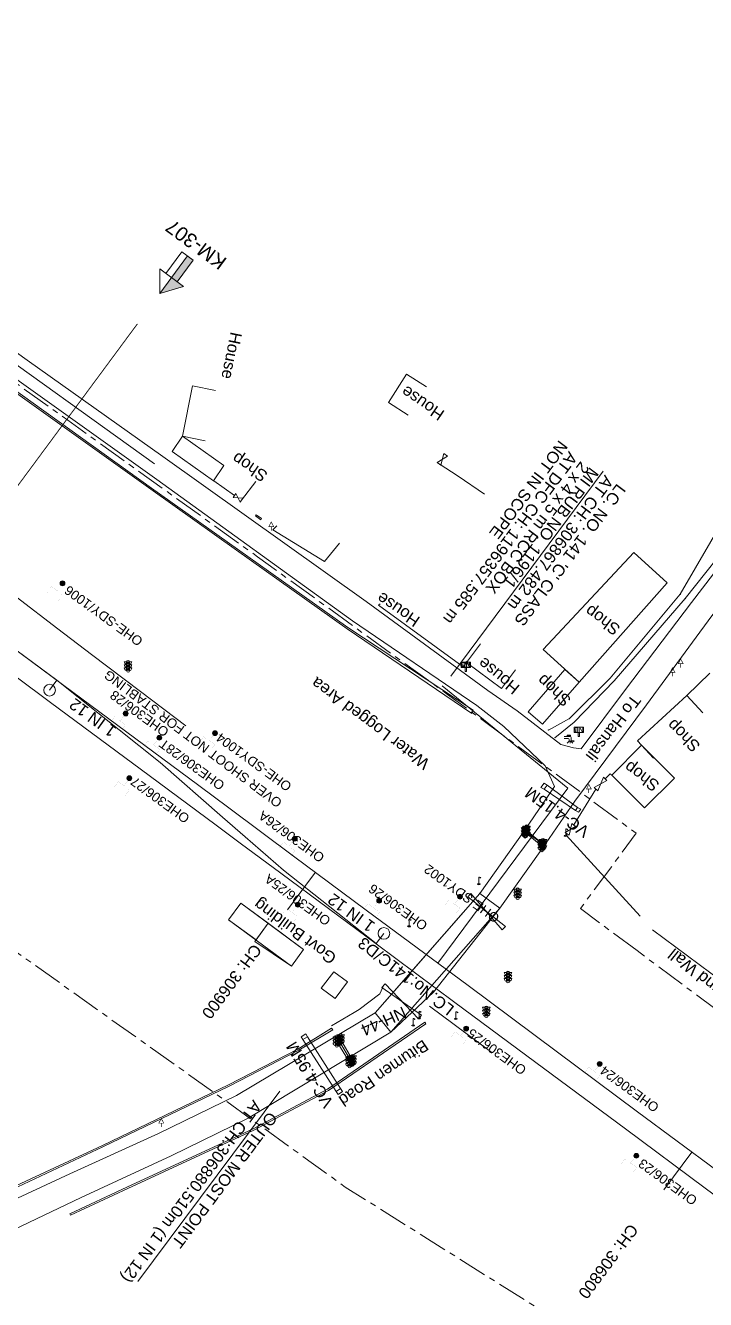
# Model space of a CAD drawing. Header units: metres. Extents: x 628572 to 650094, y 3375792 to 3391117.
# Drawn here: x 639200 to 639344.9, y 3383825.2 to 3384096.7 of the extents above; entities that cross this region are included whole.
import ezdxf
from ezdxf.enums import TextEntityAlignment as Align

# ---------------------------------------------------------------- set-up
doc = ezdxf.new("R2010")
doc.units = ezdxf.units.M
doc.header["$MEASUREMENT"] = 0
for name, pattern in [('CENTER', [2, 1.25, -0.25, 0.25, -0.25]), ('DASHED', [0.75, 0.5, -0.25]), ('PHANTOM2', [1.25, 0.625, -0.125, 0.125, -0.125, 0.125, -0.125])]:
    doc.linetypes.add(name, pattern=pattern)
for name, color, linetype, lineweight in [('Arch', 7, 'Continuous', 0), ('Commercial Building Pucca', 251, 'Continuous', 0), ('Commercial Building Semipucca', 251, 'Continuous', 0), ('Compound Wall', 251, 'Continuous', 0), ('Culvert Parapet', 7, 'Continuous', 0), ('DFCC BOUNDARY', 6, 'CENTER', 0), ('Drain Top', 5, 'Continuous', 0), ('Existing Chainage', 7, 'Continuous', 0), ('Existing IR Track', 143, 'Continuous', 0), ('Existing Railway Boundary', 7, 'CENTER', 0), ('Gate', 251, 'Continuous', 0), ('Govt buliding', 251, 'Continuous', 0), ('Grill', 251, 'Continuous', 0), ('KM STONE', 7, 'Continuous', 0), ('Lamp_Post', 7, 'Continuous', 0), ('LC DETAILS IN PLAN', 7, 'Continuous', 0), ('MATCH LINE', 7, 'Continuous', 0), ('Name Board', 251, 'Continuous', 0), ('OHE MAST', 8, 'Continuous', 0), ('Pavers', 7, 'Continuous', 0), ('Residential Building Pucca', 251, 'Continuous', 0), ('Residential Building Semipucca', 251, 'Continuous', 0), ('Retaining Wall', 251, 'Continuous', 0), ("SADHUGARH STN SRJ's", 251, 'Continuous', 0), ('Sign Board', 251, 'Continuous', 0), ('Subroad Centre', 34, 'Continuous', 0), ('Subroad Edge', 34, 'Continuous', 0), ('Tap', 8, 'Continuous', 0), ('Text', 251, 'Continuous', 0)]:
    doc.layers.add(name, color=color, linetype=linetype, lineweight=lineweight)
doc.styles.add('NB', font='swissbo.ttf', dxfattribs={"height": 1.5})
doc.styles.add('notes', font='romans.shx', dxfattribs={"height": 2})
doc.styles.get("Standard").update_dxf_attribs({"font": 'arial.ttf'})
doc.styles.add('Style-Arial', font='arial.ttf')
doc.styles.add('Text', font='arial.ttf', dxfattribs={"height": 2})

# ---------------------------------------------------------------- blocks, each defined once
blk = doc.blocks.new('GT')
at = {"layer": 'Gate'}
for p, q in [((-0.5, -0.5), (-0.5, 0.5)), ((-0.5, 0.5), (0.5, -0.5)), ((0.5, 0.5), (0.5, -0.5))]:
    blk.add_line(p, q, dxfattribs=at)
at = {"layer": 'Gate', "flags": 128}
blk.add_lwpolyline([(0.5, 0.5), (-0.5, -0.5)], dxfattribs=at)
blk = doc.blocks.new('LP')
at = {"flags": 128}
for points in [[(0, 0), (0, 1.5)], [(0.25, 1.35), (0.44, 1.35)]]:
    blk.add_lwpolyline(points, dxfattribs=at)
for centre, radius, start, end in [((0.07, 0.99), 0.519, 57.6425, 97.3165), ((0.34, 1.33), 0.094, 11.7012, 168.0476)]:
    blk.add_arc(centre, radius, start, end)
at = {"extrusion": (0, 0, -1)}
blk.add_ellipse((0, 0.01), major_axis=(0.308, 0), ratio=0.400495, dxfattribs=at)
blk.add_ellipse((0.35, 1.36), major_axis=(0.0017, 0.0438), ratio=0.461056, start_param=1.74022, end_param=4.575836)
blk = doc.blocks.new('NB')
for p, q in [((-0.98, 0.82), (-0.98, 1.98)), ((-0.98, 1.98), (0.98, 1.98)), ((-0.98, 0.82), (0.98, 0.82)), ((-0.13, 0.82), (-0.13, 0)), ((-0.13, 0), (0.13, 0)), ((0.13, 0.82), (0.13, 0)), ((0.98, 1.98), (0.98, 0.82))]:
    blk.add_line(p, q)
at = {"style": 'NB', "width": 1.025371}
blk.add_text('NB', height=0.988, rotation=180, dxfattribs=at).set_placement((-0.02, 1.38), align=Align.MIDDLE_CENTER)
blk = doc.blocks.new('TSB')
at = {"const_width": 0.132, "flags": 128}
blk.add_lwpolyline([(-0.51, 0.84), (0.54, 0.84), (0, 1.85), (-0.51, 0.84)], close=True, dxfattribs=at)
at = {"const_width": 0.142, "flags": 128}
blk.add_lwpolyline([(0, 0.84), (0, 0)], dxfattribs=at)
blk = doc.blocks.new('TAP')
at = {"layer": 'Tap', "color": 8}
for p, q in [((-0.32, 0), (0.32, 0)), ((-1.01, -0.33), (0.24, -0.33)), ((-1.01, -0.75), (-0.18, -0.75)), ((-0.37, -0.12), (-0.37, -0.05)), ((-0.1, -0.17), (-0.32, -0.17)), ((-0.05, -0.22), (-0.05, -0.33)), ((0.03, -0.95), (0.03, -1.32)), ((0.03, -1.32), (0.45, -1.32)), ((0.05, -0.22), (0.05, -0.33)), ((0.1, -0.17), (0.32, -0.17)), ((0.37, -0.12), (0.37, -0.05)), ((0.45, -0.54), (0.45, -1.32))]:
    blk.add_line(p, q, dxfattribs=at)
at = {"layer": 'Tap', "color": 8, "linetype": 'DASHED'}
for p, q in [((-0.37, -1.72), (0.03, -1.32)), ((0.24, -1.32), (0.24, -1.72)), ((0.85, -1.72), (0.45, -1.32))]:
    blk.add_line(p, q, dxfattribs=at)
at = {"layer": 'Tap', "color": 8}
for centre, radius, start, end in [((-0.32, -0.05), 0.0499, 90, 180), ((0.32, -0.05), 0.0499, 0, 90), ((-0.32, -0.12), 0.0499, 180, 270), ((-0.18, -0.95), 0.208, 0, 90), ((-0.1, -0.22), 0.0499, 0, 90), ((0.1, -0.22), 0.0499, 90, 180), ((0.24, -0.54), 0.208, 0, 90), ((0.32, -0.12), 0.0499, 270, 0)]:
    blk.add_arc(centre, radius, start, end, dxfattribs=at)
at = {"layer": 'Tap', "color": 8, "ltscale": 5, "style": 'notes'}
blk.add_text('TAP', height=0.25, rotation=180, dxfattribs=at).set_placement((1.12, -1.15, -147.73))
blk = doc.blocks.new('SIG')
for color, points in [(1, [(-0.22, 0.42, 0.180295), (-0.01, 0.33, -0.00255), (0.01, 0.33, -0.00255), (0.02, 0.33, 0.180295), (0.23, 0.42, -0.002654), (0.25, 0.44, 0.184495), (0.33, 0.65, 1.000001), (-0.32, 0.65, 0.184495), (-0.24, 0.44, -0.002654)]), (2, [(0.23, -0.23, -0.002654), (0.25, -0.21, 0.184495), (0.33, 0.01, 1.000001), (-0.32, 0.01, 0.184495), (-0.24, -0.21, -0.002654), (-0.22, -0.23, 0.180295), (-0.01, -0.32, -0.00255), (0.01, -0.32, -0.00255), (0.02, -0.32, 0.180295)]), (3, [(0.23, -0.88, -0.002654), (0.25, -0.86, 0.184495), (0.33, -0.64, 1.000001), (-0.32, -0.64, 0.184495), (-0.24, -0.86, -0.002654), (-0.22, -0.88, 0.395599)])]:
    blk.add_hatch(color=color).paths.add_polyline_path(points)
for p, q in [((-0.31, 0.98), (-0.32, -0.9)), ((0.33, -0.9), (0.32, 0.98))]:
    blk.add_line(p, q)
at = {"flags": 128}
for points in [[(-0.31, 0.98), (-0.81, 0.98, 0.198758), (-0.42, 0.41, 0.003814), (-0.31, 0.39)], [(-0.31, 0.33), (-0.81, 0.33, 0.198758), (-0.42, -0.23, 0.003727), (-0.32, -0.26)], [(0.32, 0.98), (0.82, 0.98, -0.198758), (0.44, 0.41, -0.003814), (0.32, 0.39)], [(0.32, 0.33), (0.82, 0.33, -0.198758), (0.44, -0.23, -0.003727), (0.33, -0.26)], [(-0.32, -0.32), (-0.81, -0.32, 0.198758), (-0.42, -0.88, 0.003639), (-0.32, -0.9)], [(0.33, -0.32), (0.82, -0.32, -0.198758), (0.44, -0.88, -0.003639), (0.33, -0.9)]]:
    blk.add_lwpolyline(points, format="xyb", dxfattribs=at)
for centre, radius, start, end in [((0.01, 0.91), 0.324, 12.4049, 167.5951), ((0.01, 0.81), 0.357, 27.7578, 152.2422), ((0.01, -0.9), 0.324, 181.4572, 358.5428)]:
    blk.add_arc(centre, radius, start, end)
blk = doc.blocks.new('OHE MAST')
h = blk.add_hatch(color=256)
edge = h.paths.add_edge_path()
edge.add_arc((0, 0), 0.514, 0, 360)
at = {"const_width": 0.01, "flags": 128}
for points in [[(1.5, 3.5), (1.5, 2), (-1.5, 2), (-1.5, 3.5)], [(0, 2), (0, 0)]]:
    blk.add_lwpolyline(points, dxfattribs=at)
blk.add_circle((0, 0), 0.514)
blk = doc.blocks.new('KM POST PLAN')
h = blk.add_hatch(color=256)
h.paths.add_polyline_path([(-6.25, -8.47), (0, 0), (0, -8.47), (-3, -8.47)], flags=16)
h.paths.add_polyline_path([(-3, -20), (-3, -8.47), (0, -8.47), (0, -20)], flags=16)
at = {"flags": 128}
for points in [[(0, 0), (-6.25, -8.47), (6.25, -8.47)], [(0, 0), (0, -20)], [(0, 0), (6.25, -8.47)], [(3, -8.47), (3, -20), (-3, -20), (-3, -8.47)]]:
    blk.add_lwpolyline(points, dxfattribs=at)

msp = doc.modelspace()

# ---------------------------------------------------------------- linework, layer by layer
at = {"layer": 'Arch', "linetype": 'Continuous', "flags": 128}
for points in [[(639310.5481, 3383935.2341), (639311.2128, 3383934.8159), (639310.5243, 3383933.9014), (639309.8595, 3383934.3196), (639310.5481, 3383935.2341)], [(639317.6739, 3383930.0572), (639318.3387, 3383929.639), (639317.8737, 3383928.9982), (639317.2133, 3383929.4191), (639317.6739, 3383930.0572)], [(639259.0594, 3383880.5843), (639260.0556, 3383881.164), (639259.7078, 3383881.7609), (639258.7115, 3383881.1811), (639259.0594, 3383880.5843)], [(639266.1725, 3383869.4782), (639267.1378, 3383870.1385), (639267.5582, 3383869.5185), (639266.5929, 3383868.8582), (639266.1725, 3383869.4782)]]:
    msp.add_lwpolyline(points, close=True, dxfattribs=at)
for points in [[(639317.2133, 3383929.4191), (639310.5243, 3383933.9014)], [(639311.2128, 3383934.8159), (639317.6739, 3383930.0572)], [(639259.0594, 3383880.5843), (639266.1725, 3383869.4782)], [(639267.1378, 3383870.1385), (639260.0556, 3383881.164)]]:
    msp.add_lwpolyline(points, dxfattribs=at)
at = {"layer": 'Commercial Building Pucca', "linetype": 'Continuous', "flags": 128}
for points in [[(639329.652, 3383984.3934), (639336.7723, 3383977.9113), (639317.9852, 3383956.7343), (639310.3599, 3383963.6761), (639329.652, 3383984.3934)], [(639317.9852, 3383956.7343), (639310.1816, 3383947.7622), (639307.1343, 3383950.4352), (639314.9536, 3383959.4254), (639317.9852, 3383956.7343)], [(639331.9318, 3383929.9509), (639325.0015, 3383936.8926), (639331.2668, 3383943.3187), (639338.3118, 3383936.2621), (639331.9318, 3383929.9509)]]:
    msp.add_lwpolyline(points, close=True, dxfattribs=at)
msp.add_lwpolyline([(639333.8627, 3383940.5263), (639330.4729, 3383944.2003), (639340.9775, 3383953.8923), (639344.3673, 3383950.2183)], dxfattribs=at)
at = {"layer": 'Commercial Building Semipucca', "linetype": 'Continuous', "flags": 128}
msp.add_lwpolyline([(639240.064, 3383999.6772), (639231.2497, 3384005.9101), (639233.4074, 3384009.1764), (639242.2554, 3384002.9198), (639240.064, 3383999.6772)], close=True, dxfattribs=at)
at = {"layer": 'Compound Wall', "linetype": 'Continuous', "flags": 128}
for points in [[(639288.1312, 3384003.2968), (639292.1816, 3384000.6316), (639297.8541, 3383996.8317)], [(639240.0992, 3383999.6559), (639244.5265, 3383996.5481)], [(639246.0241, 3383995.5375), (639249.1031, 3383999.5044)], [(639253.5768, 3383990.0516), (639252.7042, 3383989.2346), (639263.7418, 3383982.4611), (639266.928, 3383986.3728)], [(639275.5927, 3383973.4609), (639275.2147, 3383973.1655), (639293.3085, 3383959.9728), (639293.9967, 3383960.9038)], [(639340.9775, 3383953.8923), (639345.8665, 3383958.6672)], [(639323.5487, 3383936.1311), (639324.6439, 3383937.1723), (639325.0015, 3383936.8926)], [(639316.8537, 3383926.3042), (639321.5769, 3383933.9452)], [(639331.02, 3383906.8392), (639315.2246, 3383924.1343), (639315.4476, 3383924.4294)], [(639390.3679, 3383895.468), (639372.6104, 3383875.5884), (639358.5388, 3383885.4769), (639333.6449, 3383903.9751)]]:
    msp.add_lwpolyline(points, dxfattribs=at)
at = {"layer": 'Culvert Parapet', "linetype": 'Continuous', "flags": 128}
msp.add_lwpolyline([(639249.1692, 3383992.4057), (639249.011, 3383992.1907), (639250.1139, 3383991.3702), (639250.2793, 3383991.6098), (639249.1692, 3383992.4057)], close=True, dxfattribs=at)
at = {"layer": 'DFCC BOUNDARY', "ltscale": 5, "flags": 128}
for points in [[(639330.3344, 3383899.5156), (639318.2605, 3383908.4746), (639330.1698, 3383924.5422), (639289.9442, 3383954.1409), (639249.4413, 3383983.465), (639208.9797, 3384012.5713), (639168.287, 3384041.646), (639127.3545, 3384070.5066), (639086.9912, 3384100.02), (639106.7272, 3384126.468), (639106.7272, 3384126.468), (639068.4496, 3384158.8483), (639029.3258, 3384190.0243), (638987.5451, 3384217.7937), (638945.5622, 3384245.1274), (638903.8458, 3384272.8226), (638862.2382, 3384300.6609), (638820.952, 3384328.8942), (638803.642, 3384305.6269), (638800.4356, 3384308.0183)], [(643812.3093, 3380572.2631), (643808.6724, 3380574.9777), (643793.2095, 3380586.5191), (643778.2448, 3380597.6421), (643763.3482, 3380608.7144), (643749.7736, 3380618.8204), (643735.9982, 3380629.076), (643723.1947, 3380638.6), (643709.7998, 3380648.5621), (643690.0477, 3380662.9402), (643670.4357, 3380677.2164), (643654.8999, 3380688.7702), (643639.33, 3380700.3503), (643623.6793, 3380711.9753), (643608.0162, 3380723.6096), (643592.0244, 3380735.5214), (643576.0362, 3380747.4305), (643559.2149, 3380759.9262), (643542.8146, 3380772.109), (643525.4077, 3380785.0526), (643508.5729, 3380797.5713), (643491.5674, 3380810.185), (643474.9054, 3380822.5435), (643458.6431, 3380834.5901), (643442.5469, 3380846.5134), (643427.1858, 3380857.9465), (643411.8459, 3380869.3639), (643394.9279, 3380881.9183), (643378.0712, 3380894.4272), (643361.5733, 3380906.6656), (643345.0316, 3380918.9365), (643327.8173, 3380931.7135), (643310.7678, 3380944.3682), (643276.4247, 3380969.8455), (643259.3635, 3380982.507), (643242.1351, 3380995.2928), (643222.7062, 3381009.6831), (643203.0589, 3381024.2351), (643183.8178, 3381038.4897), (643164.43, 3381052.853), (643145.2327, 3381067.0902), (643126.2605, 3381081.1605), (643109.9442, 3381093.1269), (643094.185, 3381104.6835), (643070.7732, 3381121.9216), (643047.567, 3381139.0085), (643025.8074, 3381155.1407), (643004.0325, 3381171.2845), (642988.5407, 3381182.7648), (642971.6994, 3381195.2495), (642949.8305, 3381211.504), (642926.6521, 3381228.7318), (642912.2142, 3381239.4542), (642897.7112, 3381250.225), (642880.681, 3381262.8766), (642863.5492, 3381275.6037), (642848.8569, 3381286.5082), (642830.5771, 3381300.0787), (642815.3655, 3381311.3602), (642796.6216, 3381325.2614), (642779.3631, 3381338.0981), (642762.2123, 3381350.8547), (642746.7818, 3381362.2976), (642731.1837, 3381373.8649), (642713.7244, 3381386.8427), (642695.8795, 3381400.107), (642676.186, 3381414.7288), (642656.3739, 3381429.4386), (642638.7427, 3381442.5386), (642620.5543, 3381456.0528), (642604.8402, 3381467.7078), (642587.9896, 3381480.2058), (642565.2925, 3381497.0883), (642541.6892, 3381514.6448), (642525.704, 3381526.5194), (642509.7629, 3381538.3612), (642491.0733, 3381552.2518), (642472.4595, 3381566.086), (642458.4237, 3381576.5074), (642444.2456, 3381587.0343), (642429.7967, 3381597.7603), (642415.357, 3381608.4793), (642397.6705, 3381621.593), (642380.0084, 3381634.6886), (642363.7544, 3381646.7691), (642347.2259, 3381659.0537), (642330.8575, 3381671.2261), (642314.3519, 3381683.5006), (642297.8931, 3381695.7457), (642281.8453, 3381707.6851), (642264.9228, 3381720.2432), (642248.3602, 3381732.5341), (642230.5414, 3381745.7954), (642212.7106, 3381759.0381), (642195.2367, 3381772.0213), (642177.7043, 3381785.0479), (642157.1992, 3381800.2569), (642136.6249, 3381815.5171), (642118.9645, 3381828.6404), (642101.3287, 3381841.7453), (642081.6266, 3381856.3336), (642061.8408, 3381870.9838), (642042.7256, 3381885.154), (642023.486, 3381899.4164), (642005.9697, 3381912.4264), (641988.4231, 3381925.4588), (641970.4215, 3381938.796), (641952.2749, 3381952.2408), (641931.9264, 3381967.3701), (641911.6528, 3381982.4438), (641898.9656, 3381991.8514), (641886.5608, 3382001.0055), (641876.0335, 3382008.8624), (641864.0463, 3382017.7726), (641852.3291, 3382026.4822), (641837.115, 3382037.7582), (641821.9667, 3382048.9854), (641806.6184, 3382060.3889), (641791.2687, 3382071.7933), (641778.1757, 3382081.5216), (641765.0647, 3382091.263), (641751.1214, 3382101.6324), (641737.1136, 3382112.0497), (641726.4516, 3382119.9432), (641715.7754, 3382127.8472), (641700.446, 3382139.2493), (641685.0398, 3382150.7085), (641672.5358, 3382160.0238), (641659.9859, 3382169.3732), (641642.1375, 3382182.6543), (641624.3659, 3382195.8782), (641611.4997, 3382205.4411), (641598.7051, 3382214.9508), (641579.3318, 3382229.3615), (641559.9393, 3382243.7865), (641545.7561, 3382254.3093), (641531.6069, 3382264.7929), (641516.2129, 3382276.2423), (641500.7739, 3382287.7114), (641484.9887, 3382299.3992), (641469.298, 3382311.017), (641453.4587, 3382322.7603), (641437.5808, 3382334.5322), (641423.9882, 3382344.5278), (641410.4861, 3382354.4572), (641398.1591, 3382363.7061), (641385.5887, 3382373.1374), (641369.5481, 3382385.0615), (641353.581, 3382396.931), (641340.174, 3382406.8961), (641326.8342, 3382416.8112), (641313.9782, 3382426.3292), (641301.2155, 3382435.7781), (641284.3444, 3382448.3055), (641267.4776, 3382460.8298), (641251.7036, 3382472.5569), (641235.976, 3382484.2496), (641219.0383, 3382496.817), (641202.2584, 3382509.2673), (641189.76, 3382518.5659), (641177.2671, 3382527.8539), (641163.4298, 3382538.1046), (641149.6816, 3382548.2893), (641137.5323, 3382557.3376), (641125.4142, 3382566.3629), (641111.3917, 3382576.7766), (641097.4434, 3382587.1352), (641086.4887, 3382595.2709), (641075.334, 3382603.5555), (641061.7644, 3382613.6593), (641047.9094, 3382623.9756), (641033.6643, 3382634.5297), (641019.4811, 3382645.038), (641006.7027, 3382654.5421), (640993.8916, 3382664.0705), (640978.9563, 3382675.1623), (640963.9965, 3382686.2723), (640946.2836, 3382699.3937), (640928.6538, 3382712.4537), (640913.4131, 3382723.7566), (640898.2075, 3382735.0336), (640883.6572, 3382745.852), (640855.1845, 3382767.015), (640841.3158, 3382777.3197), (640825.904, 3382788.7498), (640810.5106, 3382800.1663), (640797.3056, 3382809.9954), (640784.0814, 3382819.8389), (640767.3829, 3382832.244), (640750.7597, 3382844.5932), (640734.5712, 3382856.624), (640718.4561, 3382868.6002), (640700.8318, 3382881.7023), (640683.2571, 3382894.7676), (640668.0149, 3382906.0851), (640653.0827, 3382917.1726), (640637.096, 3382929.0729), (640621.3126, 3382940.8219), (640606.7688, 3382951.6133), (640592.2397, 3382962.3937), (640576.5383, 3382974.0634), (640560.8512, 3382985.7224), (640545.651, 3382997.022), (640530.4116, 3383008.3505), (640516.6491, 3383018.562), (640502.8751, 3383028.782), (640490.7881, 3383037.7114), (640478.8397, 3383046.5383), (640463.3449, 3383058.0659), (640447.6782, 3383069.721), (640428.9748, 3383083.5735), (640410.2094, 3383097.4719), (640387.4808, 3383114.4141), (640364.785, 3383131.332), (640350.7429, 3383141.7456), (640336.708, 3383152.1537), (640321.9965, 3383163.0459), (640307.2262, 3383173.9816), (640293.057, 3383184.4985), (640278.9681, 3383194.9558), (640263.9534, 3383206.1214), (640248.9885, 3383217.2501), (640234.9895, 3383227.6511), (640220.8998, 3383238.1196), (640203.1822, 3383251.2592), (640185.3658, 3383264.472), (640169.5446, 3383276.2399), (640153.6227, 3383288.0852), (640140.9567, 3383297.4857), (640127.9156, 3383307.1648), (640111.7201, 3383319.2), (640095.1302, 3383331.5282), (640080.0724, 3383342.6864), (640064.9887, 3383353.8638), (640050.3238, 3383364.7642), (640035.5809, 3383375.7224), (640023.8916, 3383384.3981), (640012.2409, 3383393.045), (639998.431, 3383403.2737), (639984.6827, 3383413.4567), (639970.0377, 3383424.3322), (639950.049, 3383439.1796), (639942.8737, 3383444.5141), (639926.5747, 3383456.6308), (639913.4666, 3383466.3801), (639896.5934, 3383478.9297), (639881.5054, 3383490.1549), (639866.4939, 3383501.3233), (639852.4765, 3383511.7446), (639838.5065, 3383522.1306), (639823.7382, 3383533.0543), (639809.0966, 3383543.8841), (639795.0765, 3383554.2956), (639781.0402, 3383564.7193), (639768.5196, 3383574.0242), (639755.953, 3383583.3633), (639741.5243, 3383594.0903), (639727.0981, 3383604.8155), (639713.2608, 3383615.1067), (639699.4745, 3383625.36), (639684.1093, 3383636.7884), (639668.7758, 3383648.193), (639654.5483, 3383658.7838), (639640.2683, 3383669.4137), (639622.7576, 3383682.4104), (639605.3264, 3383695.3482), (639590.884, 3383706.0812), (639576.4835, 3383716.7831), (639562.3867, 3383727.2481), (639548.2532, 3383737.7403), (639534.822, 3383747.7129), (639521.3566, 3383757.711), (639505.358, 3383769.5842), (639489.3927, 3383781.4328), (639473.4311, 3383793.2886), (639457.4738, 3383805.1412), (639442.7456, 3383816.0648), (639428.0129, 3383826.9918), (639404.2096, 3383844.6857), (639380.3313, 3383862.4353), (639363.908, 3383874.6137), (639346.9106, 3383887.212), (639330.3344, 3383899.5156)]]:
    msp.add_lwpolyline(points, dxfattribs=at)
at = {"layer": 'Drain Top', "linetype": 'Continuous', "flags": 128}
for points in [[(639312.8451, 3383944.8929), (639316.9032, 3383948.1919), (639325.4583, 3383956.9956), (639340.6364, 3383974.5443), (639351.929, 3383988.7896), (639363.9759, 3384005.8662), (639383.0609, 3384023.7427), (639425.902, 3384052.6522)], [(639381.7921, 3384040.2089), (639380.399, 3384027.2922), (639371.5851, 3384019.3247), (639360.7378, 3384007.7845), (639349.3443, 3383992.3688), (639339.5586, 3383975.487), (639324.5773, 3383957.5854), (639315.9325, 3383948.9923), (639311.4558, 3383946.5278)]]:
    msp.add_lwpolyline(points, dxfattribs=at)
at = {"layer": 'Drain Top'}
for p in [(639339.559, 3383975.487), (639340.636, 3383974.544), (639324.577, 3383957.585), (639325.458, 3383956.996), (639315.932, 3383948.992), (639316.903, 3383948.192), (639311.456, 3383946.528), (639312.845, 3383944.893)]:
    msp.add_point(p, dxfattribs=at)
at = {"layer": 'Existing Chainage', "color": 7, "linetype": 'Continuous', "lineweight": 13, "flags": 128}
for points in [[(639255.8001, 3383908.1886), (639261.7642, 3383916.2154)], [(639336.0618, 3383848.5389), (639342.0258, 3383856.5658)]]:
    msp.add_lwpolyline(points, dxfattribs=at)
at = {"layer": 'Existing IR Track'}
for points in [[(639022.1876, 3384100.3468), (639040.3753, 3384086.7935), (639059.5343, 3384072.6305), (639075.6389, 3384060.6199), (639093.2776, 3384047.4934), (639109.1273, 3384035.6735), (639127.771, 3384021.7821), (639136.9301, 3384014.7114), (639143.4304, 3384009.426), (639147.3029, 3384006.0587), (639152.1698, 3384001.9049), (639161.1482, 3383993.8441), (639166.7205, 3383988.8231), (639171.1988, 3383984.9273), (639182.4404, 3383975.5289), (639194.628, 3383966.0287), (639206.6694, 3383957.1449), (639228.6651, 3383939.6451), (639241.9977, 3383927.9784), (639246.7874, 3383923.8017), (639254.9569, 3383916.6913), (639274.751, 3383901.0129)], [(639127.7935, 3384021.7608), (639137.1957, 3384015.0848), (639144.0231, 3384010.3682), (639148.226, 3384007.5283), (639153.7351, 3384003.9499), (639161.9409, 3383999.0549), (639170.9001, 3383993.839), (639182.7693, 3383986.0852), (639187.2448, 3383982.9401), (639194.1884, 3383977.8239), (639197.97, 3383974.9308), (639206.8875, 3383968.1396), (639214.0041, 3383962.6718), (639224.4734, 3383954.7619), (639234.1846, 3383947.4364)]]:
    msp.add_lwpolyline(points, dxfattribs=at)
at = {"layer": 'Existing IR Track', "flags": 128}
for points in [[(639347.3274, 3383852.6266), (639330.4464, 3383865.1695), (639313.0834, 3383878.0808), (639294.3077, 3383892.0601), (639272.5859, 3383908.1745), (639257.132, 3383919.6573), (639243.3124, 3383929.9553), (639236.9159, 3383934.7287), (639207.8857, 3383956.2476), (639194.6215, 3383966.0334), (639182.1279, 3383975.278), (639170.3934, 3383984.0617), (639165.688, 3383987.4577), (639159.447, 3383992.2106), (639134.2771, 3384010.9015), (639124.5911, 3384018.1244), (639106.2502, 3384031.738), (639090.4895, 3384043.4989), (639072.7618, 3384056.6237), (639056.7387, 3384068.5858), (639037.7036, 3384082.6663)], [(639361.256, 3383836.7423), (639344.8477, 3383848.9095), (639327.8558, 3383861.5038), (639310.3899, 3383874.4678), (639291.4948, 3383888.4878), (639274.6983, 3383900.9493), (639254.4159, 3383916.0011), (639245.7018, 3383922.4546), (639240.6423, 3383926.2299), (639226.3566, 3383936.8275), (639205.3104, 3383952.4405), (639190.8636, 3383963.1504), (639179.1736, 3383971.8536), (639167.8052, 3383980.2967), (639161.7839, 3383984.7368), (639156.8009, 3383988.4578), (639131.528, 3384007.2249), (639121.6637, 3384014.5329), (639103.4224, 3384028.0283), (639087.8153, 3384039.6634), (639070.0315, 3384052.8197), (639053.9516, 3384064.7703), (639035.0014, 3384078.8373)]]:
    msp.add_lwpolyline(points, dxfattribs=at)
at = {"layer": 'Existing Railway Boundary', "ltscale": 5, "flags": 128}
msp.add_lwpolyline([(631983.38, 3389039.032), (631997.7807, 3389029.4226), (631998.0481, 3389028.4172), (632017.689, 3389013.381), (632054.7643, 3388986.9088), (632106.6339, 3388955.856), (632154.9467, 3388925.0992), (632230.8669, 3388875.9972), (632261.2753, 3388857.0709), (632290.5359, 3388840.2738), (632385.6616, 3388776.6365), (632400.5735, 3388766.5357), (632397.5375, 3388762.1235), (632395.5364, 3388759.1088), (632389.2973, 3388750.367), (632386.7075, 3388746.9674), (632380.0799, 3388739.4039), (632361.8258, 3388715.063), (632365.1364, 3388712.5802), (632373.8273, 3388706.8724), (632388.4278, 3388697.2834), (632403.5607, 3388687.3436), (632418.7904, 3388677.3402), (632434.5002, 3388667.0345), (632450.2517, 3388656.7014), (632466.7864, 3388645.8571), (632483.3195, 3388635.0137), (632501.7611, 3388622.9148), (632520.2525, 3388610.7831), (632536.8197, 3388599.9238), (632553.3588, 3388589.0829), (632565.8495, 3388580.885), (632578.4671, 3388572.604), (632596.9196, 3388560.5289), (632615.4939, 3388548.3741), (632635.6038, 3388535.295), (632652.8405, 3388523.9973), (632669.9946, 3388512.743), (632686.4084, 3388501.9869), (632696.8068, 3388495.1588), (632732.8678, 3388550.0585), (632815.552, 3388494.313), (632865.8266, 3388462.6693), (632954.7858, 3388408.1832), (633025.1519, 3388369.9037), (633056.7277, 3388353.8904), (633065.1399, 3388349.0145), (633088.5914, 3388328.9973), (633152.5885, 3388273.22), (633202.5468, 3388242.3953), (633264.4413, 3388204.6969), (633318.529, 3388171.7998), (633353.1394, 3388148.7029), (633406.9301, 3388112.3266), (633420.502, 3388103.4378), (633436.8123, 3388092.7008), (633466.2362, 3388073.356), (633479.8402, 3388064.4269), (633497.3225, 3388052.9837), (633514.7073, 3388041.6043), (633531.7969, 3388030.3277), (633546.129, 3388020.9518), (633562.4852, 3388010.2117), (633576.5949, 3388000.9466), (633594.4174, 3387989.2137), (633606.8568, 3387981.0241), (633607.7091, 3387982.3188), (633610.8424, 3387980.256), (633626.8506, 3387969.7582), (633642.9494, 3387959.201), (633660.1619, 3387947.8844), (633677.4438, 3387936.5221), (633693.0899, 3387926.2037), (633708.7685, 3387915.8637), (633726.0343, 3387904.4973), (633743.3468, 3387893.1002), (633758.2779, 3387883.3197), (633773.1647, 3387873.5681), (633789.2894, 3387862.9617), (633805.4356, 3387852.3412), (633820.4764, 3387842.4668), (633835.4704, 3387832.6232), (633852.0416, 3387821.7432), (633886.4734, 3387799.1411), (633904.4207, 3387787.3621), (633919.3393, 3387777.5707), (633934.3023, 3387767.7502), (633949.6629, 3387757.6969), (633964.9235, 3387747.7091), (633980.0551, 3387737.7098), (633995.2041, 3387727.6988), (634012.3387, 3387716.4289), (634029.3333, 3387705.2512), (634045.5362, 3387694.5849), (634061.6293, 3387683.9862), (634078.9907, 3387672.5929), (634096.3149, 3387661.224), (634113.1506, 3387650.1721), (634130.0059, 3387639.1072), (634145.8823, 3387628.6414), (634161.8963, 3387618.085), (634177.8703, 3387607.6107), (634193.7633, 3387597.1895), (634209.9993, 3387586.506), (634226.097, 3387575.9134), (634243.1652, 3387564.6955), (634260.1615, 3387553.5249), (634275.6177, 3387543.3646), (634291.1318, 3387533.1662), (634296.8083, 3387529.4449), (634291.9143, 3387522.0113), (634301.9583, 3387515.4268), (634317.7028, 3387505.1053), (634344.1271, 3387487.7818), (634370.6963, 3387470.3636), (634386.1901, 3387460.3813), (634401.9429, 3387450.229), (634426.4972, 3387434.0857), (634451.3792, 3387417.727), (634475.9114, 3387401.5928), (634500.3759, 3387385.5031), (634523.6732, 3387370.1555), (634547.0997, 3387354.7227), (634564.8006, 3387343.068), (634582.571, 3387331.3674), (634601.3879, 3387318.9723), (634620.2858, 3387306.5238), (634639.3106, 3387294.0156), (634658.1243, 3387281.6461), (634679.4814, 3387267.2836), (634702.026, 3387254.0413), (634712.9167, 3387246.4104), (634726.0042, 3387238.4627), (634737.8854, 3387230.0656), (634750.9438, 3387221.7267), (634764.9008, 3387212.4131), (634775.612, 3387204.6159), (634789.3703, 3387195.959), (634801.4607, 3387188.869), (634814.7172, 3387180.8194), (634815.4987, 3387180.2694), (634827.9598, 3387171.3498), (634840.5994, 3387164.128), (634854.2176, 3387155.5292), (634871.8787, 3387143.9515), (634877.6173, 3387139.7695), (634887.5373, 3387132.4757), (634902.4262, 3387121.5277), (634921.3448, 3387107.4791), (634940.6674, 3387093.1306), (634962.2421, 3387077.0753), (634984.1126, 3387060.8), (635000.5185, 3387048.6195), (635017.0238, 3387036.3652), (635035.7455, 3387022.426), (635054.4369, 3387008.5092), (635082.1937, 3386987.9155), (635109.8573, 3386967.3911), (635134.2436, 3386949.2611), (635158.5309, 3386931.2047), (635180.7563, 3386914.7058), (635202.7867, 3386898.3516), (635206.1213, 3386895.8016), (635211.1242, 3386892.0437), (635230.1367, 3386877.9281), (635249.207, 3386863.7701), (635270.9723, 3386847.61), (635292.819, 3386831.3895), (635313.1117, 3386816.3456), (635333.3618, 3386801.3334), (635352.372, 3386787.2182), (635371.5331, 3386772.9909), (635390.4616, 3386758.9197), (635409.8226, 3386744.527), (635427.2062, 3386731.6093), (635445.0434, 3386718.3546), (635461.6171, 3386706.0794), (635478.4695, 3386693.5976), (635493.4196, 3386682.4884), (635508.6023, 3386671.2062), (635518.0063, 3386664.2196), (635527.5618, 3386657.1206), (635543.461, 3386645.2907), (635559.7145, 3386633.1978), (635591.676, 3386610.2688), (635606.0755, 3386599.5015), (635620.6466, 3386588.6057), (635636.5434, 3386576.7606), (635652.3995, 3386564.9458), (635668.2493, 3386553.1365), (635683.9787, 3386541.4169), (635700.2614, 3386528.9886), (635716.7419, 3386516.4094), (635732.9183, 3386504.3569), (635749.0007, 3386492.3748), (635764.9276, 3386480.5277), (635780.91, 3386468.6394), (635796.8963, 3386456.7694), (635812.8908, 3386444.8934), (635829.3631, 3386432.6938), (635845.7912, 3386420.527), (635861.6814, 3386408.7334), (635877.6317, 3386396.8953), (635893.2055, 3386385.3425), (635908.8769, 3386373.7174), (635925.058, 3386361.6972), (635941.2668, 3386349.6564), (635956.6865, 3386338.1889), (635972.0823, 3386326.7391), (635987.7899, 3386315.0493), (636003.5308, 3386303.3347), (636019.0977, 3386291.765), (636034.6476, 3386280.2079), (636050.7681, 3386268.2256), (636066.8961, 3386256.2378), (636083.1084, 3386244.1987), (636099.3561, 3386232.1333), (636114.134, 3386221.1471), (636147.8198, 3386196.1265), (636166.7058, 3386182.1085), (636182.4635, 3386170.4111), (636198.2037, 3386158.7268), (636214.3364, 3386146.7471), (636230.3919, 3386134.8247), (636230.9614, 3386134.4025), (636228.154, 3386130.995), (636300.9317, 3386076.4069), (636382.1931, 3386014.4435), (636463.0816, 3385952.0584), (636544.2755, 3385889.3268), (636568.8921, 3385871.1182), (636613.4471, 3385839.7025), (636628.0709, 3385853.6506), (636650.5128, 3385835.4717), (636693.9069, 3385800.1065), (636686.7095, 3385790.4003), (636696.0629, 3385782.3378), (636710.473, 3385769.9165), (636766.0138, 3385726.4206), (636849.4668, 3385668.9836), (636931.64, 3385608.8479), (637013.8419, 3385548.1951), (637096.6082, 3385488.6336), (637121.9489, 3385470.2058), (637176.9181, 3385426.1737), (637258.1753, 3385363.4078), (637340.1494, 3385301.7514), (637422.2947, 3385241.0852), (637447.0788, 3385223.2045), (637528.2227, 3385160.8768), (637610.9552, 3385100.7612), (637694.8717, 3385041.953), (637753.3499, 3385002.2846), (637771.5944, 3384989.982), (637771.5944, 3384979.4924), (637852.0915, 3384922.0343), (637935.0162, 3384862.0714), (637993.4351, 3384821.4573), (638019.0158, 3384803.2052), (638102.4107, 3384745.0584), (638178.9785, 3384688.3398), (638237.6603, 3384636.8079), (638344.701, 3384557.2221), (638427.4112, 3384496.8586), (638508.4228, 3384435.5926), (638565.3238, 3384391.9743), (638589.782, 3384373.2765), (638631.8324, 3384337.8543), (638619.2503, 3384320.7689), (638700.6253, 3384258.2275), (638758.2306, 3384210.1286), (638748.4263, 3384194.4881), (638832.9819, 3384135.241), (638898.2751, 3384089.8354), (638910.685, 3384104.7359), (638994.0238, 3384045.8483), (639077.2216, 3383986.384), (639102.1383, 3383968.0886), (639159.8745, 3383926.5901), (639184.8741, 3383908.5552), (639242.6613, 3383867.4991), (639268.1519, 3383849.1332), (639327.9549, 3383811.5106), (639354.2186, 3383795.0507), (639414.5653, 3383756.9689), (639440.0428, 3383739.3736), (639498.3493, 3383699.1058), (639523.8465, 3383681.6785), (639574.9736, 3383646.7331), (639583.1624, 3383652.0276), (639689.1575, 3383571.5368), (639770.3529, 3383510.1038), (639826.8338, 3383467.0843), (639851.6063, 3383448.3401), (639907.8381, 3383405.1303), (639928.7552, 3383389.2727), (639932.4136, 3383385.8226), (639987.4639, 3383341.8457), (640012.7135, 3383323.0928), (640093.1273, 3383262.0565), (640171.8725, 3383196.1592), (640228.3322, 3383153.381), (640311.5957, 3383095.2106), (640394.8641, 3383036.2274), (640477.4145, 3382977.0386), (640559.1827, 3382915.4685), (640665.4567, 3382835.3045), (640720.6935, 3382789.5682), (640744.1896, 3382769.9043), (640801.5333, 3382727.7921), (640884.497, 3382668.355), (640967.4181, 3382609.4811), (641049.3321, 3382547.9775), (641130.842, 3382487.0083), (641212.6929, 3382426.3203), (641295.2397, 3382366.2732), (641377.1032, 3382305.6407), (641458.6913, 3382244.4694), (641539.788, 3382182.3426), (641622.1383, 3382122.0097), (641702.364, 3382062.6427), (641784.5528, 3382001.6936), (641867.0132, 3381941.5198), (641973.939, 3381862.1361), (642047.1447, 3381806.5386), (642111.3474, 3381756.247), (642135.5451, 3381737.1522), (642191.6481, 3381692.8805), (642216.3665, 3381674.0919), (642297.8377, 3381612.4104), (642380.4062, 3381552.4772), (642463.3246, 3381492.4122), (642545.7114, 3381431.7783), (642627.5896, 3381371.9523), (642710.042, 3381311.7191), (642794.2249, 3381254.3826), (642875.8129, 3381193.2771), (642956.3456, 3381130.3141), (643036.4583, 3381067.3443), (643117.185, 3381004.8095), (643172.4593, 3380960.8682), (643197.158, 3380942.1115), (643255.3116, 3380901.5691), (643282.0179, 3380885.9855), (643340.0019, 3380844.3971), (643414.9945, 3380785.1482), (643451.8986, 3380756.7808), (643532.8037, 3380694.4612), (643535.2972, 3380692.6635), (643551.2784, 3380680.8194), (643567.3357, 3380668.919), (643583.0638, 3380657.2952), (643598.7082, 3380645.7333), (643614.3081, 3380634.1892), (643630.1523, 3380622.4653), (643650.0814, 3380608.0318), (643669.585, 3380593.9065), (643682.7179, 3380584.1884), (643695.5222, 3380574.7117), (643709.3225, 3380564.4893), (643722.9637, 3380554.3847), (643737.887, 3380543.3483), (643752.8235, 3380532.3022), (643768.2592, 3380520.8389), (643783.7331, 3380509.3472), (643799.7855, 3380497.4973), (643815.9413, 3380485.5714), (643832.7782, 3380473.1288), (643849.7289, 3380460.6021), (643866.059, 3380448.5159), (643882.3496, 3380436.4589), (643898.3816, 3380424.7148), (643914.2305, 3380413.1048), (643929.3278, 3380401.9147), (643944.4267, 3380390.7231), (643959.7518, 3380379.1349), (643975.3902, 3380367.3097), (643987.907, 3380358.1055), (644000.1603, 3380349.0958), (644017.4569, 3380336.3184), (644034.4669, 3380323.7528), (644046.4455, 3380314.9727), (644249.4258, 3380165.3983), (644621.007, 3379887.6965), (644676.9944, 3379845.4482), (644702.8645, 3379825.9912), (644738.6024, 3379799.4801), (644742.2817, 3379796.7418), (644771.2557, 3379773.8192), (644804.6479, 3379750.2058), (644834.554, 3379728.6172), (644848.5372, 3379718.5093), (644863.2911, 3379707.9396), (644878.1999, 3379697.2589), (644893.8111, 3379686.127), (644909.381, 3379675.0245), (644918.4816, 3379668.5863), (644935.1691, 3379656.7791), (644907.7997, 3379620.3367), (644936.8456, 3379598.666), (644961.4527, 3379618.4234), (645145.9779, 3379481.4776), (645154.4712, 3379493.1591), (645276.7247, 3379402.534), (645270.2115, 3379393.7381), (645468.3754, 3379252.8811), (645478.6859, 3379267.1096), (645498.5589, 3379252.3702), (645510.5872, 3379243.9988), (645510.5872, 3379243.9988), (645531.3517, 3379228.922), (645544.8911, 3379218.91), (645549.0311, 3379215.8257)], dxfattribs=at)
at = {"layer": 'Govt buliding', "linetype": 'Continuous', "flags": 128}
for points in [[(639251.696, 3383905.373), (639245.853, 3383909.66), (639243.266, 3383906.098), (639249.1108, 3383901.8097), (639251.696, 3383905.373)], [(639256.664, 3383896.218), (639259.252, 3383899.78), (639251.696, 3383905.373), (639248.8775, 3383901.4938), (639256.664, 3383896.218)], [(639263.0285, 3383891.4985), (639265.6917, 3383895.0336), (639268.634, 3383892.8497), (639265.9708, 3383889.3145), (639263.0285, 3383891.4985)]]:
    msp.add_lwpolyline(points, close=True, dxfattribs=at)
at = {"layer": 'Grill', "linetype": 'Continuous', "flags": 128}
for points in [[(639265.2213, 3383883.4867), (639270.0196, 3383886.3399), (639271.101, 3383886.987), (639275.5268, 3383890.332), (639276.3098, 3383892.0746)], [(639286.0952, 3383887.6672), (639299.3976, 3383877.7932)]]:
    msp.add_lwpolyline(points, dxfattribs=at)
at = {"layer": 'LC DETAILS IN PLAN', "lineweight": 13, "flags": 128}
for points in [[(639290.6778, 3383958.0433), (639323.1072, 3384001.6881)], [(639287.8674, 3383896.8379), (639315.5973, 3383934.158), (639288.7756, 3383955.991)]]:
    msp.add_lwpolyline(points, dxfattribs=at)
at = {"layer": 'MATCH LINE', "linetype": 'PHANTOM2', "ltscale": 15, "const_width": 0.2}
msp.add_lwpolyline([(639223.8253, 3384033.1105), (639147.9774, 3383930.5188)], dxfattribs=at)
at = {"layer": 'Pavers', "linetype": 'Continuous', "flags": 128}
msp.add_lwpolyline([(639277.87, 3383882.1592), (639274.5329, 3383886.2582), (639281.7484, 3383894.4767), (639296.8127, 3383911.7046), (639301.0585, 3383908.5777), (639286.9289, 3383890.665), (639277.87, 3383882.1592)], dxfattribs=at)
at = {"layer": 'Pavers'}
for p in [(639296.813, 3383911.705), (639301.059, 3383908.578), (639281.748, 3383894.477), (639286.929, 3383890.665), (639274.533, 3383886.258), (639277.87, 3383882.159)]:
    msp.add_point(p, dxfattribs=at)
at = {"layer": 'Residential Building Pucca', "linetype": 'Continuous', "flags": 128}
msp.add_lwpolyline([(639304.4238, 3383959.3842), (639301.4425, 3383955.3716), (639293.9967, 3383960.9038), (639296.978, 3383964.9164)], dxfattribs=at)
at = {"layer": 'Residential Building Semipucca', "linetype": 'Continuous', "flags": 128}
for points in [[(639281.5698, 3384013.6636), (639277.3582, 3384016.3566), (639281.2259, 3384022.4052), (639285.4374, 3384019.7123)], [(639238.3064, 3384008.1821), (639233.4074, 3384009.1764), (639235.5853, 3384019.9066), (639240.4843, 3384018.9123)]]:
    msp.add_lwpolyline(points, dxfattribs=at)
at = {"layer": 'Retaining Wall', "linetype": 'Continuous', "flags": 128}
for points in [[(639185.3406, 3384027.4362), (639196.3656, 3384019.5415), (639226.676, 3383997.8478), (639244.9516, 3383984.84), (639268.5223, 3383968.142), (639295.1395, 3383950.0908), (639295.4329, 3383950.764), (639268.6689, 3383968.3832), (639245.1691, 3383985.0843), (639226.8577, 3383998.1077), (639196.5493, 3384019.8073)], [(639265.4678, 3383882.6659), (639265.2139, 3383882.9992), (639258.0365, 3383878.5192), (639243.2525, 3383870.902), (639216.3849, 3383857.9769), (639196.995, 3383848.938), (639197.1304, 3383848.6383), (639216.488, 3383857.7139), (639243.4121, 3383870.633), (639258.2064, 3383878.2923), (639265.4678, 3383882.6659)]]:
    msp.add_lwpolyline(points, dxfattribs=at)
msp.add_lwpolyline([(639285.092, 3383884.3006), (639285.3175, 3383883.9361), (639264.5505, 3383869.6894), (639248.6407, 3383861.2873), (639221.7741, 3383848.8494), (639209.5461, 3383843.1176), (639209.4066, 3383843.4353), (639221.5927, 3383849.1361), (639248.4781, 3383861.5574), (639264.3716, 3383869.9928), (639285.092, 3383884.3006)], close=True, dxfattribs=at)
at = {"layer": "SADHUGARH STN SRJ's", "color": 7}
for p, q in [((639206.6695, 3383957.1448), (639205.0925, 3383955.0293)), ((639274.751, 3383901.0129), (639276.3724, 3383903.1881))]:
    msp.add_line(p, q, dxfattribs=at)
at = {"layer": "SADHUGARH STN SRJ's", "lineweight": 13, "flags": 128}
msp.add_lwpolyline([(639223.9297, 3383829.0096), (639254.1537, 3383869.561)], dxfattribs=at)
at = {"layer": "SADHUGARH STN SRJ's", "color": 7}
for centre in [(639205.0925, 3383955.0293), (639276.3724, 3383903.1881)]:
    msp.add_circle(centre, 1.2487, dxfattribs=at)
at = {"layer": 'Subroad Centre', "linetype": 'Continuous', "flags": 128}
msp.add_lwpolyline([(639116.4464, 3384085.541), (639122.1387, 3384078.7896), (639152.0397, 3384057.2941), (639187.7915, 3384031.6823), (639227.4524, 3384003.2455)], dxfattribs=at)
at = {"layer": 'Subroad Edge', "linetype": 'Continuous', "flags": 128}
for points in [[(639118.5334, 3384086.9346), (639123.5194, 3384080.4058), (639153.1395, 3384058.9171), (639188.8708, 3384033.5482), (639200.3505, 3384025.3428)], [(639200.3505, 3384025.3428), (639229.2107, 3384004.8402), (639272.6105, 3383973.9497), (639298.5586, 3383954.9832), (639304.7677, 3383950.6037), (639314.0915, 3383943.421), (639316.7928, 3383942.7115), (639318.4396, 3383942.5018), (639327.8504, 3383955.1543), (639341.9491, 3383973.7255), (639352.9781, 3383988.0356), (639365.4422, 3384004.4696), (639375.6271, 3384015.3304), (639383.8706, 3384022.6383), (639393.9167, 3384029.9096), (639426.5947, 3384051.5516)], [(639034.826, 3383772.6226), (639064.5473, 3383785.8776), (639096.3216, 3383800.2144), (639122.7405, 3383812.2904), (639149.7616, 3383824.5292), (639180.9483, 3383838.7011), (639209.3962, 3383851.9355), (639228.3164, 3383860.5578), (639244.9608, 3383868.6118), (639274.5323, 3383886.2474), (639296.8113, 3383911.7044), (639306.1879, 3383924.8755), (639312.7379, 3383934.485), (639310.737, 3383938.9023), (639301.9366, 3383947.3114), (639296.1524, 3383951.7952), (639269.6852, 3383969.8166), (639227.9637, 3383999.9634), (639197.6515, 3384021.581)], [(639410.8434, 3383990.0153), (639392.0605, 3384021.1831), (639387.5706, 3384018.0496), (639379.6464, 3384011.1908), (639369.5109, 3384001.0607), (639357.224, 3383984.8237), (639346.2694, 3383970.8737), (639332.3461, 3383951.9042), (639317.0479, 3383931.3438), (639310.074, 3383921.1138), (639301.0623, 3383908.5812), (639277.8674, 3383882.1574), (639247.4053, 3383863.8194), (639231.012, 3383855.7525), (639211.8402, 3383846.9087), (639184.6647, 3383833.994), (639183.7048, 3383831.8395), (639183.0786, 3383813.4856)]]:
    msp.add_lwpolyline(points, dxfattribs=at)
at = {"layer": 'Subroad Edge', "flags": 128}
for points in [[(639310.036, 3383921.818), (639306.476, 3383924.741)], [(639310.298, 3383922.196), (639306.642, 3383924.859)], [(639310.298, 3383922.196), (639306.769, 3383925.094)], [(639269.036, 3383875.775), (639266.344, 3383880.173)], [(639269.368, 3383875.992), (639266.741, 3383880.363)], [(639267.137, 3383880.619), (639269.719, 3383876.135)]]:
    msp.add_lwpolyline(points, dxfattribs=at)
at = {"layer": 'Text', "linetype": 'Continuous', "flags": 128}
msp.add_lwpolyline([(639245.8535, 3383909.6598), (639243.2663, 3383906.0978), (639256.6644, 3383896.2184), (639259.2516, 3383899.7804), (639245.8535, 3383909.6598)], close=True, dxfattribs=at)

# ---------------------------------------------------------------- block references
at = {"layer": 'Gate'}
for p, xscale, yscale, zscale, rotation in [((639288.8469, 3384004.2378), 2.364567768155746, 0.9997814888924802, 1.53754709971237, 53.22770330766402), ((639245.2753, 3383996.0428), 1.806700589267159, 0.9997814888924802, 1.343988766738934, 326.2277033111749), ((639322.5628, 3383935.0381), 2.94385400548702, 0.9997814888924804, 1.715578835462802, 48.22770330472692), ((639316.1507, 3383925.3668), 2.343491222119449, 0.9997814888924802, 1.530679307777119, 53.22770330756482), ((639298.2823, 3383907.8224), 10.20769188894568, 0.9997814888924802, 3.194598784649772, 316.2277033054689), ((639280.1686, 3383888.7146), 10.23324183156939, 0.9997814888924802, 3.198594340419437, 319.2277033070624)]:
    msp.add_blockref('GT', p, dxfattribs=dict(at, xscale=xscale, yscale=yscale, zscale=zscale, rotation=rotation))
at = {"layer": 'KM STONE'}
ref = msp.add_blockref('KM POST PLAN', (639228.5874, 3384039.5517), dxfattribs=dict(at, xscale=0.4999999999999998, yscale=0.4999999999999998, zscale=0.4999999999999998, rotation=143.5234969409069))
ref.add_attrib('KM-POST', 'KM-307', dxfattribs={"layer": '0', "height": 3, "rotation": 143.523497, "style": 'Style-Arial'}).set_placement((639236.3158, 3384050.005), align=Align.MIDDLE_CENTER)
at = {"layer": 'Lamp_Post', "linetype": 'Continuous'}
for p in [(639315.13, 3383923.961), (639296.608, 3383913.664), (639281.733, 3383904.673), (639282.589, 3383883.542), (639283.858, 3383885.082), (639291.738, 3383884.968)]:
    msp.add_blockref('LP', p, dxfattribs=at)
at = {"layer": 'Name Board', "linetype": 'Continuous'}
for p in [(639293.825, 3383959.044), (639293.825, 3383959.044), (639317.935, 3383945.185), (639317.935, 3383945.185)]:
    msp.add_blockref('NB', p, dxfattribs=at)
at = {"layer": 'OHE MAST', "color": 2, "rotation": 143.3908318566117}
for p in [(639207.852, 3383977.808), (639221.337, 3383950.068), (639228.505, 3383944.888), (639240.356, 3383945.858), (639222.115, 3383936.28), (639257.392, 3383923.366), (639292.601, 3383911.001), (639258.009, 3383909.324), (639275.377, 3383910.174), (639293.912, 3383882.902), (639322.358, 3383875.375), (639330.195, 3383855.797)]:
    msp.add_blockref('OHE MAST', p, dxfattribs=at)
at = {"layer": 'Sign Board', "linetype": 'Continuous'}
for name, p in [('TSB', (639252.352, 3383989.029)), ('SIG', (639221.824, 3383960.101)), ('TSB', (639293.922, 3383959.314)), ('TSB', (639339.64, 3383959.836)), ('TSB', (639337.887, 3383957.971)), ('TSB', (639320.063, 3383933.099)), ('SIG', (639306.476, 3383924.741)), ('SIG', (639306.642, 3383924.859)), ('SIG', (639306.769, 3383925.094)), ('SIG', (639310.036, 3383921.818)), ('SIG', (639310.143, 3383922.102)), ('SIG', (639310.298, 3383922.196)), ('SIG', (639304.876, 3383911.643)), ('SIG', (639302.816, 3383893.884)), ('SIG', (639298.195, 3383886.467)), ('SIG', (639266.344, 3383880.173)), ('SIG', (639266.741, 3383880.363)), ('SIG', (639267.137, 3383880.619)), ('SIG', (639269.036, 3383875.775)), ('SIG', (639269.368, 3383875.992)), ('SIG', (639269.719, 3383876.135)), ('TSB', (639228.904, 3383861.905))]:
    msp.add_blockref(name, p, dxfattribs=at)
at = {"layer": 'Tap', "linetype": 'Continuous'}
msp.add_blockref('TAP', (639315.818, 3383945.478), dxfattribs=at)

# ---------------------------------------------------------------- texts
at = {"layer": 'Existing Chainage', "color": 7, "lineweight": 0, "char_height": 2.5, "attachment_point": 4, "line_spacing_factor": 0.6, "style": 'Style-Arial'}
for s, insert, rotation in [('CH: 306900', (639249.5015, 3383900.4103), 233.386423), ('CH: 306800', (639329.7633, 3383840.7606), 233.387173)]:
    msp.add_mtext(s, dxfattribs=dict(at, insert=insert, rotation=rotation))
at = {"layer": 'LC DETAILS IN PLAN', "color": 5}
msp.add_text('NOT IN SCOPE', height=2.5, rotation=233, dxfattribs=at).set_placement((639313.7417, 3384008.4884))
at = {"layer": 'LC DETAILS IN PLAN', "color": 10}
for s, p in [('AT DFC CH: 1196357.585 m', (639315.8322, 3384006.0953)), ('2 x 4 x 5 m RCC BOX ', (639318.3526, 3384003.9558)), (' MI RUB NO. 1196/1', (639320.923, 3384003.5104))]:
    msp.add_text(s, height=2.5, rotation=233, dxfattribs=at).set_placement(p)
at = {"layer": 'LC DETAILS IN PLAN'}
for s, p in [('AT CH: 306867.482 m', (639323.5089, 3384001.0258)), ("LC. NO. 141 'C' CLASS", (639326.1093, 3383999.2159))]:
    msp.add_text(s, height=2.5, rotation=233, dxfattribs=at).set_placement(p)
at = {"layer": 'OHE MAST'}
for s, p in [('OHE-SDY/1006', (639209.2252, 3383977.4764)), ('OHE306/28', (639218.9305, 3383955.1339)), ('OHE-SDY1004', (639241.5798, 3383946.0639)), ('OHE306/28T', (639229.4379, 3383944.7551)), ('OHE306/27', (639223.3488, 3383936.7066)), ('OHE306/26A', (639250.5997, 3383929.4597)), ('OHE-SDY1002', (639285.8978, 3383918.0391)), ('OHE306/25A', (639251.9055, 3383915.979)), ('OHE306/26', (639274.0666, 3383913.8634)), ('OHE306/25', (639295.1418, 3383883.0734)), ('OHE306/24', (639323.4186, 3383875.12)), ('OHE306/23', (639331.5731, 3383855.2874))]:
    msp.add_text(s, height=2, rotation=144, dxfattribs=at).set_placement(p, align=Align.RIGHT)
at = {"layer": "SADHUGARH STN SRJ's", "color": 7}
for p in [(639219.6053, 3383946.8531), (639274.7134, 3383905.2681)]:
    msp.add_text('1 IN 12', height=2.5, rotation=144, dxfattribs=at).set_placement(p)
at = {"layer": "SADHUGARH STN SRJ's", "lineweight": 13, "insert": (639250.8798, 3383866.0965), "char_height": 2.5, "width": 55.170098, "attachment_point": 4, "rotation": 233.301951, "line_spacing_factor": 0.648, "style": 'Style-Arial'}
msp.add_mtext('\\A1;\\pxsm1;OUTER MOST POINT\\PAT {\\A0;CH:306880.510m (1 IN 12)}', dxfattribs=at)
at = {"layer": 'Subroad Edge', "linetype": 'Continuous', "style": 'Text'}
for s, rotation, p in [(' To Hansali', 232.669918, (639329.9483, 3383955.0965)), ('NH-44', 204.483532, (639280.3976, 3383887.6955)), ('Bitumen Road', 214.105482, (639284.7627, 3383880.6619))]:
    msp.add_text(s, height=2.5, rotation=rotation, dxfattribs=at).set_placement(p)
at = {"layer": 'Text'}
for s, rotation, p in [('House', 258.526846, (639243.7122, 3384031.5254)), ('House', 145.719364, (639289.5096, 3384014.3885)), ('Shop', 145.99416, (639251.8402, 3384001.301)), ('House', 145.691027, (639284.2823, 3383970.4005)), ('Shop', 143.753814, (639327.0001, 3383968.5263)), ('House', 140.765232, (639305.5367, 3383955.8571)), ('Shop', 138.019715, (639316.4951, 3383953.1527)), ('Water Logged Area', 143.3481, (639286.3537, 3383939.9237)), ('Shop', 135.634709, (639344.0263, 3383943.3543)), ('Shop', 143.674516, (639335.3504, 3383935.2359)), ('VC-4.15M', 144.668577, (639320.4378, 3383925.4944)), ('Govt Building', 143.489743, (639266.5021, 3383898.4312)), ('Compound Wall', 141.227423, (639357.6426, 3383884.6271)), ('VC-4.95M', 121.652936, (639265.7568, 3383867.034))]:
    msp.add_text(s, height=2.5, rotation=rotation, dxfattribs=at).set_placement(p)
at = {"layer": 'Text', "style": 'Text'}
for s, height, rotation, p in [('OVER SHOOT NOT FOR STABLING', 2, 143, (639254.8671, 3383931.4298)), ('LC.No:141C/D3', 2.5, 142.285088, (639291.5873, 3383887.4743))]:
    msp.add_text(s, height=height, rotation=rotation, dxfattribs=at).set_placement(p)

doc.saveas('drawing.dxf')
